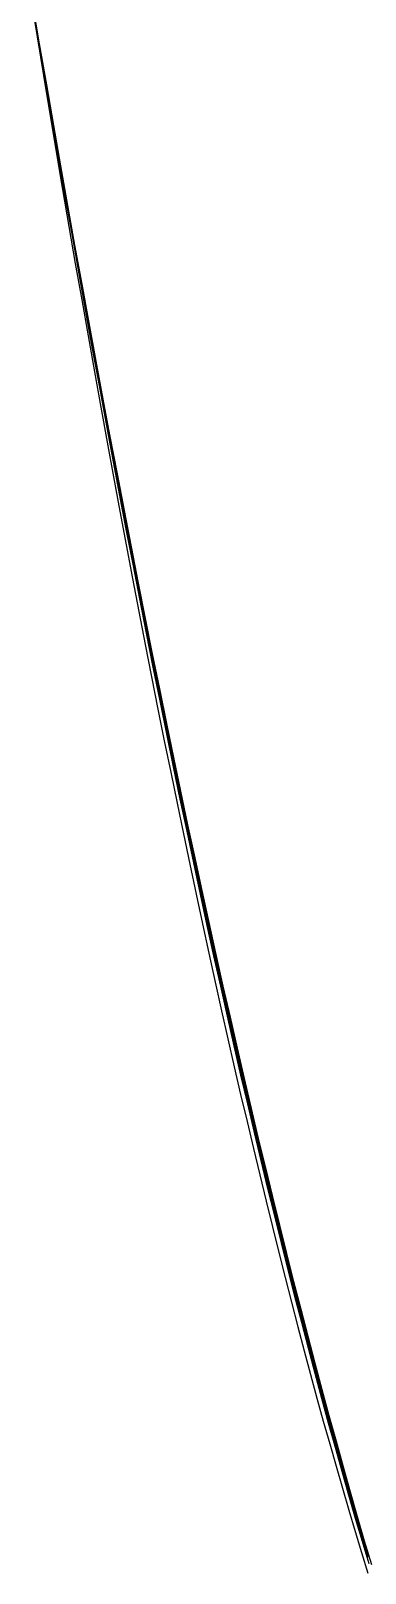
# Model space of a CAD drawing. Header units: metres. Extents: x -87 to 28195, y -4474 to 524.
# Drawn here: x 5044 to 5165, y -851 to -298 of the extents above; entities that cross this region are included whole.
import ezdxf

# ---------------------------------------------------------------- set-up
doc = ezdxf.new("R2010")
doc.units = ezdxf.units.M
for name, color, linetype in [('CATENARIES_-10_bare', 7, 'Continuous'), ('CATENARIES_-10_ICE', 7, 'Continuous'), ('CATENARIES_-19_bare', 7, 'Continuous'), ('CATENARIES_-19_HEAVY_ICE', 7, 'Continuous'), ('CATENARIES_0', 7, 'Continuous'), ('CATENARIES_0_ICE', 7, 'Continuous'), ('CATENARIES_50_theoretical', 7, 'Continuous')]:
    doc.layers.add(name, color=color, linetype=linetype)

msp = doc.modelspace()

# ---------------------------------------------------------------- linework, layer by layer
at = {"layer": 'CATENARIES_-10_bare'}
msp.add_polyline3d([(5044.92, -287.74, 0), (5047.42, -302.45, 0), (5049.92, -317.02, 0), (5052.42, -331.46, 0), (5054.92, -345.75, 0), (5057.42, -359.91, 0), (5059.92, -373.93, 0), (5062.42, -387.82, 0), (5064.92, -401.56, 0), (5067.42, -415.18, 0), (5069.92, -428.65, 0), (5072.42, -441.99, 0), (5074.92, -455.19, 0), (5077.42, -468.26, 0), (5079.92, -481.2, 0), (5082.42, -494, 0), (5084.92, -506.66, 0), (5087.42, -519.19, 0), (5089.92, -531.59, 0), (5092.42, -543.86, 0), (5094.92, -555.99, 0), (5097.42, -567.99, 0), (5099.92, -579.85, 0), (5102.42, -591.59, 0), (5104.92, -603.19, 0), (5107.42, -614.66, 0), (5109.92, -626, 0), (5112.42, -637.2, 0), (5114.92, -648.28, 0), (5117.42, -659.23, 0), (5119.92, -670.04, 0), (5122.42, -680.73, 0), (5124.92, -691.28, 0), (5127.42, -701.71, 0), (5129.92, -712, 0), (5132.42, -722.17, 0), (5134.92, -732.21, 0), (5137.42, -742.12, 0), (5139.92, -751.9, 0), (5142.42, -761.55, 0), (5144.92, -771.07, 0), (5147.42, -780.47, 0), (5149.92, -789.74, 0), (5152.42, -798.88, 0), (5154.92, -807.89, 0), (5157.42, -816.78, 0), (5159.92, -825.54, 0), (5162.42, -834.17, 0), (5164.92, -842.68, 0)], dxfattribs=at)
at = {"layer": 'CATENARIES_-10_ICE'}
msp.add_polyline3d([(5044.84, -287.43, 0), (5047.3, -301.99, 0), (5049.77, -316.42, 0), (5052.23, -330.7, 0), (5054.69, -344.85, 0), (5057.15, -358.87, 0), (5059.61, -372.75, 0), (5062.07, -386.49, 0), (5064.54, -400.1, 0), (5067, -413.57, 0), (5069.46, -426.91, 0), (5071.92, -440.12, 0), (5074.38, -453.19, 0), (5076.84, -466.13, 0), (5079.3, -478.93, 0), (5081.77, -491.61, 0), (5084.23, -504.15, 0), (5086.69, -516.55, 0), (5089.15, -528.83, 0), (5091.61, -540.97, 0), (5094.07, -552.98, 0), (5096.54, -564.86, 0), (5099, -576.61, 0), (5101.46, -588.23, 0), (5103.92, -599.72, 0), (5106.38, -611.08, 0), (5108.84, -622.31, 0), (5111.3, -633.41, 0), (5113.77, -644.38, 0), (5116.23, -655.22, 0), (5118.69, -665.93, 0), (5121.15, -676.51, 0), (5123.61, -686.97, 0), (5126.07, -697.29, 0), (5128.54, -707.49, 0), (5131, -717.57, 0), (5133.46, -727.51, 0), (5135.92, -737.33, 0), (5138.38, -747.02, 0), (5140.84, -756.58, 0), (5143.3, -766.01, 0), (5145.77, -775.33, 0), (5148.23, -784.51, 0), (5150.69, -793.57, 0), (5153.15, -802.5, 0), (5155.61, -811.31, 0), (5158.07, -819.99, 0), (5160.54, -828.55, 0), (5163, -836.98, 0), (5165.46, -845.29, 0)], dxfattribs=at)
at = {"layer": 'CATENARIES_-19_bare'}
msp.add_polyline3d([(5045, -288.02, 0), (5047.54, -302.87, 0), (5050.08, -317.58, 0), (5052.62, -332.16, 0), (5055.16, -346.59, 0), (5057.7, -360.88, 0), (5060.24, -375.04, 0), (5062.78, -389.06, 0), (5065.32, -402.94, 0), (5067.86, -416.68, 0), (5070.4, -430.28, 0), (5072.94, -443.75, 0), (5075.48, -457.08, 0), (5078.02, -470.28, 0), (5080.55, -483.34, 0), (5083.09, -496.26, 0), (5085.63, -509.05, 0), (5088.17, -521.71, 0), (5090.71, -534.22, 0), (5093.25, -546.61, 0), (5095.79, -558.86, 0), (5098.33, -570.97, 0), (5100.87, -582.96, 0), (5103.41, -594.81, 0), (5105.95, -606.52, 0), (5108.49, -618.1, 0), (5111.03, -629.56, 0), (5113.57, -640.87, 0), (5116.11, -652.06, 0), (5118.65, -663.11, 0), (5121.19, -674.04, 0), (5123.73, -684.83, 0), (5126.27, -695.49, 0), (5128.81, -706.02, 0), (5131.35, -716.42, 0), (5133.89, -726.68, 0), (5136.43, -736.82, 0), (5138.97, -746.83, 0), (5141.51, -756.71, 0), (5144.05, -766.46, 0), (5146.59, -776.08, 0), (5149.13, -785.57, 0), (5151.67, -794.93, 0), (5154.21, -804.16, 0), (5156.75, -813.27, 0), (5159.29, -822.25, 0), (5161.82, -831.1, 0), (5164.36, -839.82, 0), (5166.9, -848.41, 0)], dxfattribs=at)
at = {"layer": 'CATENARIES_-19_HEAVY_ICE'}
msp.add_polyline3d([(5044.84, -287.51, 0), (5047.3, -302.11, 0), (5049.77, -316.57, 0), (5052.23, -330.89, 0), (5054.69, -345.07, 0), (5057.15, -359.12, 0), (5059.61, -373.03, 0), (5062.07, -386.8, 0), (5064.54, -400.44, 0), (5067, -413.94, 0), (5069.46, -427.3, 0), (5071.92, -440.53, 0), (5074.38, -453.63, 0), (5076.84, -466.59, 0), (5079.3, -479.41, 0), (5081.77, -492.1, 0), (5084.23, -504.66, 0), (5086.69, -517.08, 0), (5089.15, -529.37, 0), (5091.61, -541.53, 0), (5094.07, -553.55, 0), (5096.54, -565.44, 0), (5099, -577.2, 0), (5101.46, -588.83, 0), (5103.92, -600.33, 0), (5106.38, -611.69, 0), (5108.84, -622.93, 0), (5111.3, -634.03, 0), (5113.77, -645, 0), (5116.23, -655.85, 0), (5118.69, -666.56, 0), (5121.15, -677.14, 0), (5123.61, -687.59, 0), (5126.07, -697.92, 0), (5128.54, -708.11, 0), (5131, -718.18, 0), (5133.46, -728.12, 0), (5135.92, -737.92, 0), (5138.38, -747.6, 0), (5140.84, -757.16, 0), (5143.3, -766.58, 0), (5145.77, -775.88, 0), (5148.23, -785.05, 0), (5150.69, -794.09, 0), (5153.15, -803.01, 0), (5155.61, -811.8, 0), (5158.07, -820.47, 0), (5160.54, -829, 0), (5163, -837.42, 0), (5165.46, -845.7, 0)], dxfattribs=at)
at = {"layer": 'CATENARIES_0'}
msp.add_polyline3d([(5044.84, -287.48, 0), (5047.3, -302.06, 0), (5049.77, -316.51, 0), (5052.23, -330.82, 0), (5054.69, -344.99, 0), (5057.15, -359.02, 0), (5059.61, -372.92, 0), (5062.07, -386.68, 0), (5064.54, -400.31, 0), (5067, -413.8, 0), (5069.46, -427.15, 0), (5071.92, -440.37, 0), (5074.38, -453.46, 0), (5076.84, -466.41, 0), (5079.3, -479.22, 0), (5081.77, -491.91, 0), (5084.23, -504.46, 0), (5086.69, -516.87, 0), (5089.15, -529.16, 0), (5091.61, -541.31, 0), (5094.07, -553.33, 0), (5096.54, -565.22, 0), (5099, -576.97, 0), (5101.46, -588.6, 0), (5103.92, -600.09, 0), (5106.38, -611.45, 0), (5108.84, -622.69, 0), (5111.3, -633.79, 0), (5113.77, -644.76, 0), (5116.23, -655.6, 0), (5118.69, -666.31, 0), (5121.15, -676.9, 0), (5123.61, -687.35, 0), (5126.07, -697.67, 0), (5128.54, -707.87, 0), (5131, -717.94, 0), (5133.46, -727.88, 0), (5135.92, -737.69, 0), (5138.38, -747.37, 0), (5140.84, -756.93, 0), (5143.3, -766.36, 0), (5145.77, -775.66, 0), (5148.23, -784.84, 0), (5150.69, -793.89, 0), (5153.15, -802.81, 0), (5155.61, -811.61, 0), (5158.07, -820.28, 0), (5160.54, -828.82, 0), (5163, -837.24, 0), (5165.46, -845.54, 0)], dxfattribs=at)
at = {"layer": 'CATENARIES_0_ICE'}
msp.add_polyline3d([(5044.77, -287.18, 0), (5047.19, -301.61, 0), (5049.62, -315.91, 0), (5052.04, -330.07, 0), (5054.47, -344.1, 0), (5056.89, -357.99, 0), (5059.31, -371.75, 0), (5061.74, -385.37, 0), (5064.16, -398.86, 0), (5066.59, -412.21, 0), (5069.01, -425.44, 0), (5071.44, -438.52, 0), (5073.86, -451.48, 0), (5076.28, -464.3, 0), (5078.71, -476.99, 0), (5081.13, -489.55, 0), (5083.56, -501.98, 0), (5085.98, -514.27, 0), (5088.4, -526.44, 0), (5090.83, -538.47, 0), (5093.25, -550.37, 0), (5095.68, -562.15, 0), (5098.1, -573.79, 0), (5100.53, -585.3, 0), (5102.95, -596.69, 0), (5105.37, -607.94, 0), (5107.8, -619.07, 0), (5110.22, -630.06, 0), (5112.65, -640.93, 0), (5115.07, -651.67, 0), (5117.5, -662.28, 0), (5119.92, -672.77, 0), (5122.34, -683.13, 0), (5124.77, -693.36, 0), (5127.19, -703.46, 0), (5129.62, -713.44, 0), (5132.04, -723.29, 0), (5134.47, -733.01, 0), (5136.89, -742.61, 0), (5139.31, -752.08, 0), (5141.74, -761.43, 0), (5144.16, -770.65, 0), (5146.59, -779.74, 0), (5149.01, -788.71, 0), (5151.44, -797.56, 0), (5153.86, -806.28, 0), (5156.28, -814.88, 0), (5158.71, -823.35, 0), (5161.13, -831.7, 0), (5163.56, -839.93, 0), (5165.98, -848.03, 0)], dxfattribs=at)
at = {"layer": 'CATENARIES_50_theoretical'}
msp.add_polyline3d([(5044.49, -286.33, 0), (5046.78, -300.34, 0), (5049.06, -314.22, 0), (5051.35, -327.96, 0), (5053.63, -341.58, 0), (5055.92, -355.05, 0), (5058.21, -368.4, 0), (5060.49, -381.61, 0), (5062.78, -394.69, 0), (5065.06, -407.64, 0), (5067.35, -420.46, 0), (5069.63, -433.15, 0), (5071.92, -445.71, 0), (5074.21, -458.13, 0), (5076.49, -470.43, 0), (5078.78, -482.59, 0), (5081.06, -494.63, 0), (5083.35, -506.54, 0), (5085.63, -518.32, 0), (5087.92, -529.97, 0), (5090.21, -541.49, 0), (5092.49, -552.88, 0), (5094.78, -564.15, 0), (5097.06, -575.29, 0), (5099.35, -586.3, 0), (5101.63, -597.18, 0), (5103.92, -607.94, 0), (5106.21, -618.57, 0), (5108.49, -629.08, 0), (5110.78, -639.46, 0), (5113.06, -649.71, 0), (5115.35, -659.84, 0), (5117.63, -669.85, 0), (5119.92, -679.73, 0), (5122.21, -689.48, 0), (5124.49, -699.11, 0), (5126.78, -708.62, 0), (5129.06, -718, 0), (5131.35, -727.26, 0), (5133.63, -736.39, 0), (5135.92, -745.41, 0), (5138.21, -754.3, 0), (5140.49, -763.06, 0), (5142.78, -771.71, 0), (5145.06, -780.23, 0), (5147.35, -788.63, 0), (5149.63, -796.91, 0), (5151.92, -805.06, 0), (5154.21, -813.1, 0), (5156.49, -821.01, 0), (5158.78, -828.81, 0), (5161.06, -836.48, 0), (5163.35, -844.03, 0), (5165.63, -851.46, 0)], dxfattribs=at)

doc.saveas('drawing.dxf')
